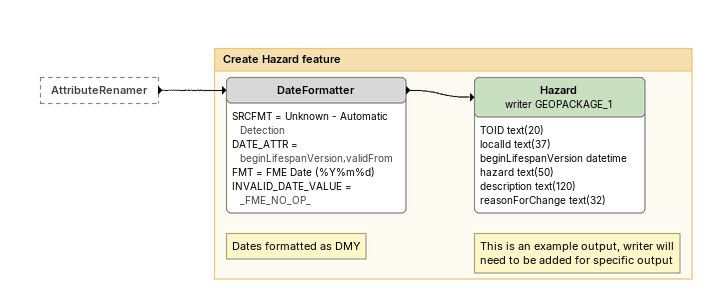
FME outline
AttributeRenamer [outside]
    -> DateFormatter

Bookmark: Create Hazard feature
Note: Dates formatted as DMY
DateFormatter
    SRCFMT = Unknown - Automatic Detection
    DATE_ATTR = beginLifespanVersion,validFrom
    FMT = FME Date (%Y%m%d)
    INVALID_DATE_VALUE = _FME_NO_OP_
    -> Hazard (writer GEOPACKAGE_1)
Note: This is an example output, writer will need to be added for specific output
Hazard (writer GEOPACKAGE_1)
    attributes: TOID text(20), localId text(37), beginLifespanVersion datetime, hazard text(50), description text(120), reasonForChange text(32)
